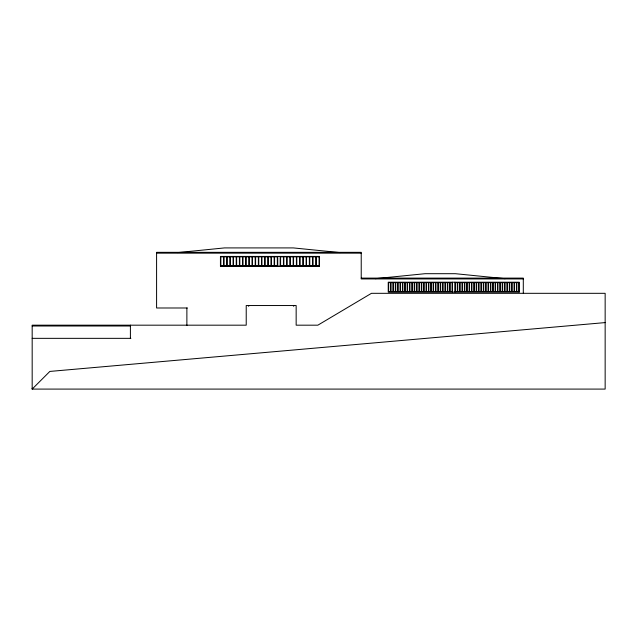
<?xml version="1.0" encoding="UTF-8"?>
<svg xmlns="http://www.w3.org/2000/svg" width="637" height="637" viewBox="0 0 637 637"><rect width="100%" height="100%" fill="white"/><g stroke="black" fill="none" stroke-linecap="round" stroke-linejoin="round"><path stroke-width="0.96" d="M32.176 389.088L605.15 389.088L605.15 293.315L371.467 293.315L317.847 325.181L296.157 325.181L296.157 305.537L246.224 305.537L246.224 325.181L32.176 325.181L32.176 389.088L49.845 371.427L605.15 322.593M177.635 252.602L224.535 247.912L293.291 247.912L340.182 252.602M375.249 278.68L425.07 273.695L455.359 273.695L505.181 278.68M156.591 253.152L361.227 253.152M220.442 266.25L319.479 266.25M361.227 278.114L523.296 278.114L523.296 293.124M523.296 278.934L361.227 278.934L361.227 252.332L156.591 252.332L156.591 307.99L187.389 307.99M519.203 292.033L388.236 292.112L388.236 282.207L519.203 282.207L519.203 292.112M32.176 326.001L130.41 326.001M32.176 338.343L130.872 338.343M32.176 388.267L32.176 388.681M454.945 282.207L454.945 292.033M452.493 282.207L452.493 292.033M293.697 305.537L293.697 306.357M280.192 256.424L280.192 266.25M277.74 256.424L277.74 266.25M248.677 305.537L248.677 306.357M186.88 307.99L186.88 325.547M130.402 325.181L130.402 338.343M319.479 256.424L220.442 256.424L220.442 266.33L319.479 266.33L319.479 256.424M223.603 256.83L220.848 256.83L220.848 265.836L223.603 265.836L223.603 256.83M226.764 256.83L224.009 256.83L224.009 265.836L226.764 265.836L226.764 256.83M229.917 256.83L227.17 256.83L227.17 265.836L229.917 265.836L229.917 256.83M233.078 256.83L230.331 256.83L230.331 265.836L233.078 265.836L233.078 256.83M236.239 256.83L233.492 256.83L233.492 265.836L236.239 265.836L236.239 256.83M239.401 256.83L236.653 256.83L236.653 265.836L239.401 265.836L239.401 256.83M242.562 256.83L239.815 256.83L239.815 265.836L242.562 265.836L242.562 256.83M245.723 256.83L242.976 256.83L242.976 265.836L245.723 265.836L245.723 256.83M248.884 256.83L246.129 256.83L246.129 265.836L248.884 265.836L248.884 256.83M252.045 256.83L249.29 256.83L249.29 265.836L252.045 265.836L252.045 256.83M255.206 256.83L252.451 256.83L252.451 265.836L255.206 265.836L255.206 256.83M258.367 256.83L255.612 256.83L255.612 265.836L258.367 265.836L258.367 256.83M261.528 256.83L258.773 256.83L258.773 265.836L261.528 265.836L261.528 256.83M264.689 256.83L261.934 256.83L261.934 265.836L264.689 265.836L264.689 256.83M267.843 256.83L265.096 256.83L265.096 265.836L267.843 265.836L267.843 256.83M271.004 256.83L268.257 256.83L268.257 265.836L271.004 265.836L271.004 256.83M274.165 256.83L271.418 256.83L271.418 265.836L274.165 265.836L274.165 256.83M277.326 256.83L274.579 256.83L274.579 265.836L277.326 265.836L277.326 256.83M283.433 256.83L280.599 256.83L280.599 265.836L283.433 265.836L283.433 256.83M286.674 256.83L283.839 256.83L283.839 265.836L286.674 265.836L286.674 256.83M289.915 256.83L287.08 256.83L287.08 265.836L289.915 265.836L289.915 256.83M293.155 256.83L290.321 256.83L290.321 265.836L293.155 265.836L293.155 256.83M296.396 256.83L293.561 256.83L293.561 265.836L296.396 265.836L296.396 256.83M299.629 256.83L296.802 256.83L296.802 265.836L299.629 265.836L299.629 256.83M302.87 256.83L300.043 256.83L300.043 265.836L302.87 265.836L302.87 256.83M306.11 256.83L303.284 256.83L303.284 265.836L306.11 265.836L306.11 256.83M309.351 256.83L306.524 256.83L306.524 265.836L309.351 265.836L309.351 256.83M312.592 256.83L309.765 256.83L309.765 265.836L312.592 265.836L312.592 256.83M315.833 256.83L313.006 256.83L313.006 265.836L315.833 265.836L315.833 256.83M319.073 256.83L316.239 256.83L316.239 265.836L319.073 265.836L319.073 256.83M390.6 282.613L388.65 282.613L388.65 291.619L390.6 291.619L390.6 282.613M392.965 282.613L391.014 282.613L391.014 291.619L392.965 291.619L392.965 282.613M395.33 282.613L393.379 282.613L393.379 291.619L395.33 291.619L395.33 282.613M397.695 282.613L395.744 282.613L395.744 291.619L397.695 291.619L397.695 282.613M400.06 282.613L398.109 282.613L398.109 291.619L400.06 291.619L400.06 282.613M402.425 282.613L400.474 282.613L400.474 291.619L402.425 291.619L402.425 282.613M404.79 282.613L402.839 282.613L402.839 291.619L404.79 291.619L404.79 282.613M407.154 282.613L405.204 282.613L405.204 291.619L407.154 291.619L407.154 282.613M409.519 282.613L407.569 282.613L407.569 291.619L409.519 291.619L409.519 282.613M411.884 282.613L409.933 282.613L409.933 291.619L411.884 291.619L411.884 282.613M414.249 282.613L412.298 282.613L412.298 291.619L414.249 291.619L414.249 282.613M416.614 282.613L414.663 282.613L414.663 291.619L416.614 291.619L416.614 282.613M418.979 282.613L417.028 282.613L417.028 291.619L418.979 291.619L418.979 282.613M421.344 282.613L419.385 282.613L419.385 291.619L421.344 291.619L421.344 282.613M423.709 282.613L421.75 282.613L421.75 291.619L423.709 291.619L423.709 282.613M426.073 282.613L424.115 282.613L424.115 291.619L426.073 291.619L426.073 282.613M428.438 282.613L426.479 282.613L426.479 291.619L428.438 291.619L428.438 282.613M430.803 282.613L428.844 282.613L428.844 291.619L430.803 291.619L430.803 282.613M433.168 282.613L431.209 282.613L431.209 291.619L433.168 291.619L433.168 282.613M435.533 282.613L433.574 282.613L433.574 291.619L435.533 291.619L435.533 282.613M437.898 282.613L435.939 282.613L435.939 291.619L437.898 291.619L437.898 282.613M440.263 282.613L438.304 282.613L438.304 291.619L440.263 291.619L440.263 282.613M442.627 282.613L440.669 282.613L440.669 291.619L442.627 291.619L442.627 282.613M444.992 282.613L443.034 282.613L443.034 291.619L444.992 291.619L444.992 282.613M447.357 282.613L445.398 282.613L445.398 291.619L447.357 291.619L447.357 282.613M449.722 282.613L447.763 282.613L447.763 291.619L449.722 291.619L449.722 282.613M452.087 282.613L450.128 282.613L450.128 291.619L452.087 291.619L452.087 282.613M457.31 282.613L455.359 282.613L455.359 291.619L457.31 291.619L457.31 282.613M459.675 282.613L457.724 282.613L457.724 291.619L459.675 291.619L459.675 282.613M462.04 282.613L460.089 282.613L460.089 291.619L462.04 291.619L462.04 282.613M464.405 282.613L462.454 282.613L462.454 291.619L464.405 291.619L464.405 282.613M466.77 282.613L464.819 282.613L464.819 291.619L466.77 291.619L466.77 282.613M469.135 282.613L467.184 282.613L467.184 291.619L469.135 291.619L469.135 282.613M471.499 282.613L469.549 282.613L469.549 291.619L471.499 291.619L471.499 282.613M473.864 282.613L471.913 282.613L471.913 291.619L473.864 291.619L473.864 282.613M476.229 282.613L474.278 282.613L474.278 291.619L476.229 291.619L476.229 282.613M478.594 282.613L476.643 282.613L476.643 291.619L478.594 291.619L478.594 282.613M480.959 282.613L479.008 282.613L479.008 291.619L480.959 291.619L480.959 282.613M483.324 282.613L481.373 282.613L481.373 291.619L483.324 291.619L483.324 282.613M485.689 282.613L483.738 282.613L483.738 291.619L485.689 291.619L485.689 282.613M488.053 282.613L486.103 282.613L486.103 291.619L488.053 291.619L488.053 282.613M490.418 282.613L488.468 282.613L488.468 291.619L490.418 291.619L490.418 282.613M492.783 282.613L490.824 282.613L490.824 291.619L492.783 291.619L492.783 282.613M495.148 282.613L493.189 282.613L493.189 291.619L495.148 291.619L495.148 282.613M497.513 282.613L495.554 282.613L495.554 291.619L497.513 291.619L497.513 282.613M499.878 282.613L497.919 282.613L497.919 291.619L499.878 291.619L499.878 282.613M502.243 282.613L500.284 282.613L500.284 291.619L502.243 291.619L502.243 282.613M504.608 282.613L502.649 282.613L502.649 291.619L504.608 291.619L504.608 282.613M506.972 282.613L505.014 282.613L505.014 291.619L506.972 291.619L506.972 282.613M509.337 282.613L507.378 282.613L507.378 291.619L509.337 291.619L509.337 282.613M511.702 282.613L509.743 282.613L509.743 291.619L511.702 291.619L511.702 282.613M514.067 282.613L512.108 282.613L512.108 291.619L514.067 291.619L514.067 282.613M516.432 282.613L514.473 282.613L514.473 291.619L516.432 291.619L516.432 282.613M518.797 282.613L516.838 282.613L516.838 291.619L518.797 291.619L518.797 282.613"/></g></svg>
